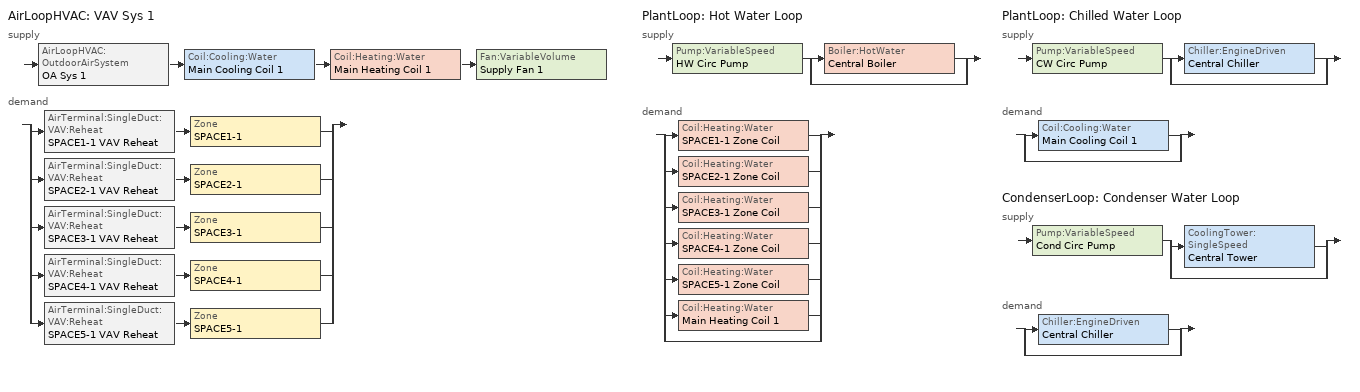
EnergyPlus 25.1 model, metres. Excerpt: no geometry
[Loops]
AirLoopHVAC 'VAV Sys 1'
 supply: AirLoopHVAC:OutdoorAirSystem 'OA Sys 1' > Coil:Cooling:Water 'Main Cooling Coil 1' > Coil:Heating:Water 'Main Heating Coil 1' > Fan:VariableVolume 'Supply Fan 1'
 demand: split
  | AirTerminal:SingleDuct:VAV:Reheat 'SPACE1-1 VAV Reheat' > Zone 'SPACE1-1'
  | AirTerminal:SingleDuct:VAV:Reheat 'SPACE2-1 VAV Reheat' > Zone 'SPACE2-1'
  | AirTerminal:SingleDuct:VAV:Reheat 'SPACE3-1 VAV Reheat' > Zone 'SPACE3-1'
  | AirTerminal:SingleDuct:VAV:Reheat 'SPACE4-1 VAV Reheat' > Zone 'SPACE4-1'
  | AirTerminal:SingleDuct:VAV:Reheat 'SPACE5-1 VAV Reheat' > Zone 'SPACE5-1'
PlantLoop 'Hot Water Loop'
 supply: Pump:VariableSpeed 'HW Circ Pump' > split
  | Boiler:HotWater 'Central Boiler'
  | bypass
 demand: split
  | Coil:Heating:Water 'SPACE1-1 Zone Coil'
  | Coil:Heating:Water 'SPACE2-1 Zone Coil'
  | Coil:Heating:Water 'SPACE3-1 Zone Coil'
  | Coil:Heating:Water 'SPACE4-1 Zone Coil'
  | Coil:Heating:Water 'SPACE5-1 Zone Coil'
  | Coil:Heating:Water 'Main Heating Coil 1'
  | bypass
PlantLoop 'Chilled Water Loop'
 supply: Pump:VariableSpeed 'CW Circ Pump' > split
  | Chiller:EngineDriven 'Central Chiller'
  | bypass
 demand: split
  | Coil:Cooling:Water 'Main Cooling Coil 1'
  | bypass
CondenserLoop 'Condenser Water Loop'
 supply: Pump:VariableSpeed 'Cond Circ Pump' > split
  | CoolingTower:SingleSpeed 'Central Tower'
  | bypass
 demand: split
  | Chiller:EngineDriven 'Central Chiller'
  | bypass
[Sizing:Zone] Zone Cooling Design Supply Air Temperature Input Method=SupplyAirTemperature; Zone Cooling Design Supply Air Temperature {C}=14; Zone Heating Design Supply Air Temperature Input Method=SupplyAirTemperature; Zone Heating Design Supply Air Temperature {C}=50; Zone Cooling Design Supply Air Humidity Ratio {kgWater/kgDryAir}=0.009; Zone Heating Design Supply Air Humidity Ratio {kgWater/kgDryAir}=0.004; Zone Heating Sizing Factor=0; Zone Cooling Sizing Factor=0; Cooling Design Air Flow Method=DesignDay; Cooling Design Air Flow Rate {m3/s}=0; Heating Design Air Flow Method=DesignDay; Heating Design Air Flow Rate {m3/s}=0; Account for Dedicated Outdoor Air System=No; Dedicated Outdoor Air System Control Strategy=NeutralSupplyAir; Dedicated Outdoor Air Low Setpoint Temperature for Design {C}=autosize; Dedicated Outdoor Air High Setpoint Temperature for Design {C}=autosize
Name | Design Specification Outdoor Air Object
SPACE1-1 | SZ DSOA SPACE1-1
SPACE2-1 | SZ DSOA SPACE2-1
SPACE3-1 | SZ DSOA SPACE3-1
SPACE4-1 | SZ DSOA SPACE4-1
SPACE5-1 | SZ DSOA SPACE5-1
[DesignSpecification:OutdoorAir] Outdoor Air Method=flow/person; Outdoor Air Flow per Person {m3/s-person}=0.00944; Outdoor Air Flow per Zone Floor Area {m3/s-m2}=0; Outdoor Air Flow per Zone {m3/s}=0
SZ DSOA SPACE1-1; SZ DSOA SPACE2-1; SZ DSOA SPACE3-1; SZ DSOA SPACE4-1; SZ DSOA SPACE5-1
[Sizing:System]
VAV Sys 1: Type of Load to Size On=sensible; Design Outdoor Air Flow Rate {m3/s}=autosize; Central Heating Maximum System Air Flow Ratio=0.3; Preheat Design Temperature {C}=7; Preheat Design Humidity Ratio {kgWater/kgDryAir}=0.008; Precool Design Temperature {C}=11; Precool Design Humidity Ratio {kgWater/kgDryAir}=0.008; Central Cooling Design Supply Air Temperature {C}=12.8; Central Heating Design Supply Air Temperature {C}=16.7; Type of Zone Sum to Use=noncoincident; 100% Outdoor Air in Cooling=no; 100% Outdoor Air in Heating=no; Central Cooling Design Supply Air Humidity Ratio {kgWater/kgDryAir}=0.008; Central Heating Design Supply Air Humidity Ratio {kgWater/kgDryAir}=0.008; Cooling Supply Air Flow Rate Method=DesignDay; Cooling Supply Air Flow Rate {m3/s}=0; Heating Supply Air Flow Rate Method=DesignDay; Heating Supply Air Flow Rate {m3/s}=0; Zone Maximum Outdoor Air Fraction=1; Cooling Design Capacity Method=CoolingDesignCapacity; Cooling Design Capacity {W}=autosize; Heating Design Capacity Method=HeatingDesignCapacity; Heating Design Capacity {W}=autosize; Central Cooling Capacity Control Method=VAV
[Sizing:Plant] Sizing Option=Coincident; Zone Timesteps in Averaging Window=1; Coincident Sizing Factor Mode=None
Name | Loop Type | Design Loop Exit Temperature {C} | Loop Design Temperature Difference {deltaC}
Hot Water Loop | heating | 82 | 11
Chilled Water Loop | cooling | 7.22 | 6.67
Condenser Water Loop | condenser | 29.4 | 5.6
[ZoneControl:Thermostat] Control Type Schedule=Zone Control Type Sched; Control 1=CoolingSetPoint; Control 2=HeatingSetpoint; Control 3=DualSetPoint
Name | Zone or ZoneList
SPACE1-1 Control | SPACE1-1
SPACE2-1 Control | SPACE2-1
SPACE3-1 Control | SPACE3-1
SPACE4-1 Control | SPACE4-1
SPACE5-1 Control | SPACE5-1
[ThermostatSetpoint:SingleHeating]
HeatingSetpoint: Setpoint Temperature Schedule=Htg-SetP-Sch
[ThermostatSetpoint:SingleCooling]
CoolingSetpoint: Setpoint Temperature Schedule=Clg-SetP-Sch
[ThermostatSetpoint:DualSetpoint]
DualSetPoint: Heating Setpoint Temperature Schedule=Htg-SetP-Sch; Cooling Setpoint Temperature Schedule=Clg-SetP-Sch
[Zone equipment]
SPACE1-1: SPACE1-1 VAV Reheat
SPACE2-1: SPACE2-1 VAV Reheat
SPACE3-1: SPACE3-1 VAV Reheat
SPACE4-1: SPACE4-1 VAV Reheat
SPACE5-1: SPACE5-1 VAV Reheat
[AirTerminal:SingleDuct:VAV:Reheat] Availability Schedule=ReheatCoilAvailSched; Maximum Air Flow Rate {m3/s}=autosize; Zone Minimum Air Flow Input Method=Constant; Constant Minimum Air Flow Fraction=0.3; Maximum Hot Water or Steam Flow Rate {m3/s}=autosize; Minimum Hot Water or Steam Flow Rate {m3/s}=0; Convergence Tolerance=0.001; Damper Heating Action=ReverseWithLimits; Maximum Flow per Zone Floor Area During Reheat {m3/s-m2}=AUTOCALCULATE; Maximum Flow Fraction During Reheat=AUTOCALCULATE
Name | Reheat Coil
SPACE1-1 VAV Reheat | SPACE1-1 Zone Coil
SPACE2-1 VAV Reheat | SPACE2-1 Zone Coil
SPACE3-1 VAV Reheat | SPACE3-1 Zone Coil
SPACE4-1 VAV Reheat | SPACE4-1 Zone Coil
SPACE5-1 VAV Reheat | SPACE5-1 Zone Coil
[Coil:Heating:Water] Availability Schedule=ReheatCoilAvailSched; U-Factor Times Area Value {W/K}=autosize; Maximum Water Flow Rate {m3/s}=autosize; Performance Input Method=UFactorTimesAreaAndDesignWaterFlowRate; Rated Capacity {W}=autosize; Rated Inlet Water Temperature {C}=82.2; Rated Inlet Air Temperature {C}=16.6; Rated Outlet Water Temperature {C}=71.1; Rated Outlet Air Temperature {C}=32.2
SPACE1-1 Zone Coil; SPACE2-1 Zone Coil; SPACE3-1 Zone Coil; SPACE4-1 Zone Coil; SPACE5-1 Zone Coil; Main Heating Coil 1
[AirLoopHVAC:ReturnPlenum]
Return-Plenum-1: Zone=PLENUM-1
[AirLoopHVAC]
VAV Sys 1: Design Supply Air Flow Rate {m3/s}=autosize
[Coil:Cooling:Water]
Main Cooling Coil 1: Availability Schedule=CoolingCoilAvailSched; Design Water Flow Rate {m3/s}=autosize; Design Air Flow Rate {m3/s}=autosize; Design Inlet Water Temperature {C}=autosize; Design Inlet Air Temperature {C}=autosize; Design Outlet Air Temperature {C}=autosize; Design Inlet Air Humidity Ratio {kgWater/kgDryAir}=autosize; Design Outlet Air Humidity Ratio {kgWater/kgDryAir}=autosize; Type of Analysis=SimpleAnalysis; Heat Exchanger Configuration=CrossFlow
[Fan:VariableVolume]
Supply Fan 1: Availability Schedule=FanAvailSched; Fan Total Efficiency=0.7; Pressure Rise {Pa}=600; Maximum Flow Rate {m3/s}=autosize; Fan Power Minimum Flow Rate Input Method=Fraction; Fan Power Minimum Flow Fraction=0.25; Motor Efficiency=0.9; Motor In Airstream Fraction=1; Fan Power Coefficient 1=0.350712; Fan Power Coefficient 2=0.308505; Fan Power Coefficient 3=-0.541374; Fan Power Coefficient 4=0.871988; Fan Power Coefficient 5=0
[Controller:WaterCoil] Control Variable=Temperature; Actuator Variable=FLOW; Controller Convergence Tolerance {deltaC}=0.002; Maximum Actuated Flow {m3/s}=autosize; Minimum Actuated Flow {m3/s}=0
Name | Action
Central Cooling Coil Contoller 1 | Reverse
Central Heating Coil Contoller 1 | Normal
[Controller:OutdoorAir]
OA Controller 1: Minimum Outdoor Air Flow Rate {m3/s}=autosize; Maximum Outdoor Air Flow Rate {m3/s}=autosize; Economizer Control Type=FixedDryBulb; Economizer Control Action Type=ModulateFlow; Economizer Maximum Limit Dry-Bulb Temperature {C}=19; Economizer Minimum Limit Dry-Bulb Temperature {C}=4; Lockout Type=NoLockout; Minimum Limit Type=FixedMinimum; Minimum Outdoor Air Schedule=Min OA Sched
[SetpointManager:Scheduled] Control Variable=Temperature
Name | Schedule | Setpoint Node or NodeList
Central Boiler Setpoint Manager | HW Loop Temp Schedule | Central Boiler Outlet Node
Central Chiller Setpoint Manager | CW Loop Temp Schedule | Central Chiller Outlet Node
[SetpointManager:MixedAir]
Mixed Air Temp Manager 1: Control Variable=Temperature; Setpoint Node or NodeList=Main Branch SetPoint Node List
[PlantLoop] Fluid Type=Water; Maximum Loop Flow Rate {m3/s}=autosize; Minimum Loop Flow Rate {m3/s}=0; Plant Loop Volume {m3}=autocalculate; Load Distribution Scheme=SequentialLoad
Name | Plant Equipment Operation Scheme | Maximum Loop Temperature {C} | Minimum Loop Temperature {C}
Hot Water Loop | Hot Loop Operation | 100 | 10
Chilled Water Loop | CW Loop Operation | 98 | 1
[PlantEquipmentOperationSchemes] Control Scheme 1 Schedule=PlantOnSched
Name | Control Scheme 1
Hot Loop Operation | Central Boiler Only
CW Loop Operation | Central Chiller Only
[PlantEquipmentOperation:HeatingLoad]
Central Boiler Only: Load Range 1 Lower Limit {W}=0; Load Range 1 Upper Limit {W}=1000000; Range 1 Equipment List=heating plant
[PlantEquipmentList]
heating plant: Central Boiler
Cooling Plant: Central Chiller
[Boiler:HotWater]
Central Boiler: Fuel Type=NaturalGas; Nominal Capacity {W}=autosize; Nominal Thermal Efficiency=0.8; Efficiency Curve Temperature Evaluation Variable=LeavingBoiler; Normalized Boiler Efficiency Curve=BoilerEfficiency; Design Water Flow Rate {m3/s}=autosize; Minimum Part Load Ratio=0; Maximum Part Load Ratio=1.2; Optimum Part Load Ratio=1; Water Outlet Upper Temperature Limit {C}=100; Boiler Flow Mode=LeavingSetpointModulated
[Pump:VariableSpeed] Design Maximum Flow Rate {m3/s}=autosize; Design Pump Head {Pa}=179352; Design Power Consumption {W}=autosize; Motor Efficiency=0.9; Fraction of Motor Inefficiencies to Fluid Stream=0; Coefficient 1 of the Part Load Performance Curve=0; Coefficient 2 of the Part Load Performance Curve=1; Coefficient 3 of the Part Load Performance Curve=0; Coefficient 4 of the Part Load Performance Curve=0; Design Minimum Flow Rate {m3/s}=0; Pump Control Type=INTERMITTENT
Name | Pump Flow Rate Schedule
HW Circ Pump
CW Circ Pump; Cond Circ Pump | CoolingPumpAvailSched
[PlantEquipmentOperation:CoolingLoad] Load Range 1 Lower Limit {W}=0
Name | Load Range 1 Upper Limit {W} | Range 1 Equipment List
Central Chiller Only | 900000 | Cooling Plant
Year Round Tower Operation | 90000000 | All Towers
[Chiller:EngineDriven]
Central Chiller: Condenser Type=WaterCooled; Nominal Capacity {W}=autosize; Nominal COP {W/W}=2.75; Minimum Part Load Ratio=0; Maximum Part Load Ratio=1; Optimum Part Load Ratio=0.65; Design Condenser Inlet Temperature {C}=35; Temperature Rise Coefficient=2.778; Design Chilled Water Outlet Temperature {C}=6.67; Design Chilled Water Flow Rate {m3/s}=autosize; Design Condenser Water Flow Rate {m3/s}=autosize; Coefficient 1 of Capacity Ratio Curve=0.9949; Coefficient 2 of Capacity Ratio Curve=-0.045954; Coefficient 3 of Capacity Ratio Curve=-0.0013543; Coefficient 1 of Power Ratio Curve=2.333; Coefficient 2 of Power Ratio Curve=-1.975; Coefficient 3 of Power Ratio Curve=0.6121; Coefficient 1 of Full Load Ratio Curve=0.03303; Coefficient 2 of Full Load Ratio Curve=0.6852; Coefficient 3 of Full Load Ratio Curve=0.2818; Chilled Water Outlet Temperature Lower Limit {C}=5; Fuel Use Curve=Fuel Use Curve; Jacket Heat Recovery Curve=Jacket Heat Recovery Curve; Lube Heat Recovery Curve=Lube Heat Recovery Curve; Total Exhaust Energy Curve=Total Exhaust Energy Curve; Exhaust Temperature Curve=Exhaust Temperature Curve; Coefficient 1 of U-Factor Times Area Curve=0.01516; Coefficient 2 of U-Factor Times Area Curve=0.9; Maximum Exhaust Flow per Unit of Power Output {(kg/s)/W}=0.00063; Design Minimum Exhaust Temperature {C}=150; Fuel Type=DIESEL; Fuel Higher Heating Value {kJ/kg}=45500; Design Heat Recovery Water Flow Rate {m3/s}=0; Chiller Flow Mode=LeavingSetpointModulated; Maximum Temperature for Heat Recovery at Heat Recovery Outlet Node {C}=60
[CondenserLoop]
Condenser Water Loop: Fluid Type=Water; Condenser Equipment Operation Scheme=Tower Loop Operation; Maximum Loop Temperature {C}=80; Minimum Loop Temperature {C}=10; Maximum Loop Flow Rate {m3/s}=autosize; Minimum Loop Flow Rate {m3/s}=0; Condenser Loop Volume {m3}=autocalculate; Load Distribution Scheme=SequentialLoad
[SetpointManager:FollowOutdoorAirTemperature]
MyCondenserControl: Control Variable=Temperature; Reference Temperature Type=OutdoorAirWetBulb; Offset Temperature Difference {deltaC}=0; Maximum Setpoint Temperature {C}=80; Minimum Setpoint Temperature {C}=10; Setpoint Node or NodeList=Condenser Supply Outlet Node
[CondenserEquipmentOperationSchemes]
Tower Loop Operation: Control Scheme 1=Year Round Tower Operation; Control Scheme 1 Schedule=PlantOnSched
[CondenserEquipmentList]
All Towers: Central Tower
[CoolingTower:SingleSpeed]
Central Tower: Design Water Flow Rate {m3/s}=autosize; Design Air Flow Rate {m3/s}=autosize; Design Fan Power {W}=autosize; Design U-Factor Times Area Value {W/K}=autosize; Free Convection Regime Air Flow Rate {m3/s}=0; Free Convection Regime U-Factor Times Area Value {W/K}=0
[Schedule:Compact]
Htg-SetP-Sch: Through: 12/31, For: Weekdays CustomDay1 CustomDay2, Until: 7:00, 12.8, Until: 18:00, 21.1, Until: 24:00, 12.8, For: Weekends Holidays, Until: 7:00, 12.8, Until: 13:00, 21.1, Until: 24:00, 12.8, For: SummerDesignDay, Until: 24:00, 12.8, For: WinterDesignDay, Until: 24:00, 21.1
Clg-SetP-Sch: Through: 12/31, For: Weekdays CustomDay1 CustomDay2, Until: 7:00, 40, Until: 18:00, 23.9, Until: 24:00, 40, For: Weekends Holidays, Until: 7:00, 40, Until: 13:00, 23.9, Until: 24:00, 32.2, For: SummerDesignDay, Until: 24:00, 23.9, For: WinterDesignDay, Until: 24:00, 40
Zone Control Type Sched: Through: 12/31, For: Weekdays Weekends Holidays CustomDay1 CustomDay2, Until: 24:00, 4, For: SummerDesignDay, Until: 24:00, 2, For: WinterDesignDay, Until: 24:00, 1
Min OA Sched: Through: 12/31, For: Weekdays, Until: 6:00, 0.02, Until: 18:00, 1, Until: 24:00, 0.02, For: Weekends SummerDesignDay WinterDesignDay CustomDay1 CustomDay2 Holidays, Until: 24:00, 0.02
FanAvailSched: Through: 3/31, For: AllDays, Until: 24:00, 1, Through: 9/30, For: Weekdays, Until: 7:00, 0, Until: 17:00, 1, Until: 24:00, 0, For: Weekends Holidays CustomDay1 CustomDay2, Until: 24:00, 0, For: SummerDesignDay WinterDesignDay, Until: 24:00, 1, Through: 12/31, For: AllDays, Until: 24:00, 1
CoolingCoilAvailSched: Through: 3/31, For: Alldays, Until: 24:00, 0, Through: 9/30, For: Weekdays, Until: 7:00, 0, Until: 17:00, 1, Until: 24:00, 0, For: Weekends Holidays CustomDay1 CustomDay2, Until: 24:00, 0, For: SummerDesignDay WinterDesignDay, Until: 24:00, 1, Through: 12/31, For: Alldays, Until: 24:00, 0
CoolingPumpAvailSched: Through: 3/31, For: Alldays, Until: 24:00, 0, Through: 9/30, For: Alldays, Until: 24:00, 1, Through: 12/31, For: Alldays, Until: 24:00, 0
ReheatCoilAvailSched: Through: 3/31, For: Alldays, Until: 24:00, 1, Through: 9/30, For: Weekdays, Until: 7:00, 0, Until: 17:00, 1, Until: 24:00, 0, For: SummerDesignDay WinterDesignDay, Until: 24:00, 1, For: Weekends Holidays CustomDay1 CustomDay2, Until: 24:00, 0, Through: 12/31, For: Alldays, Until: 24:00, 1
CW Loop Temp Schedule: Through: 12/31, For: Alldays, Until: 24:00, 7.22
HW Loop Temp Schedule: Through: 12/31, For: Alldays, Until: 24:00, 82
PlantOnSched: Through: 12/31, For: Alldays, Until: 24:00, 1
[Curve:Quadratic] Minimum Value of x=0; Maximum Value of x=1
Name | Coefficient1 Constant | Coefficient2 x | Coefficient3 x**2 | Input Unit Type for X | Output Unit Type
BoilerEfficiency | 1 | 0 | 0
Fuel Use Curve | 1.3 | 0.6318 | -0.4165
Jacket Heat Recovery Curve | 0.25 | 0 | 0
Lube Heat Recovery Curve | 0.15 | 0 | 0
Total Exhaust Energy Curve | 0.1 | 0 | 0
Exhaust Temperature Curve | 392.4 | 33.33 | 0 | Temperature | Dimensionless
